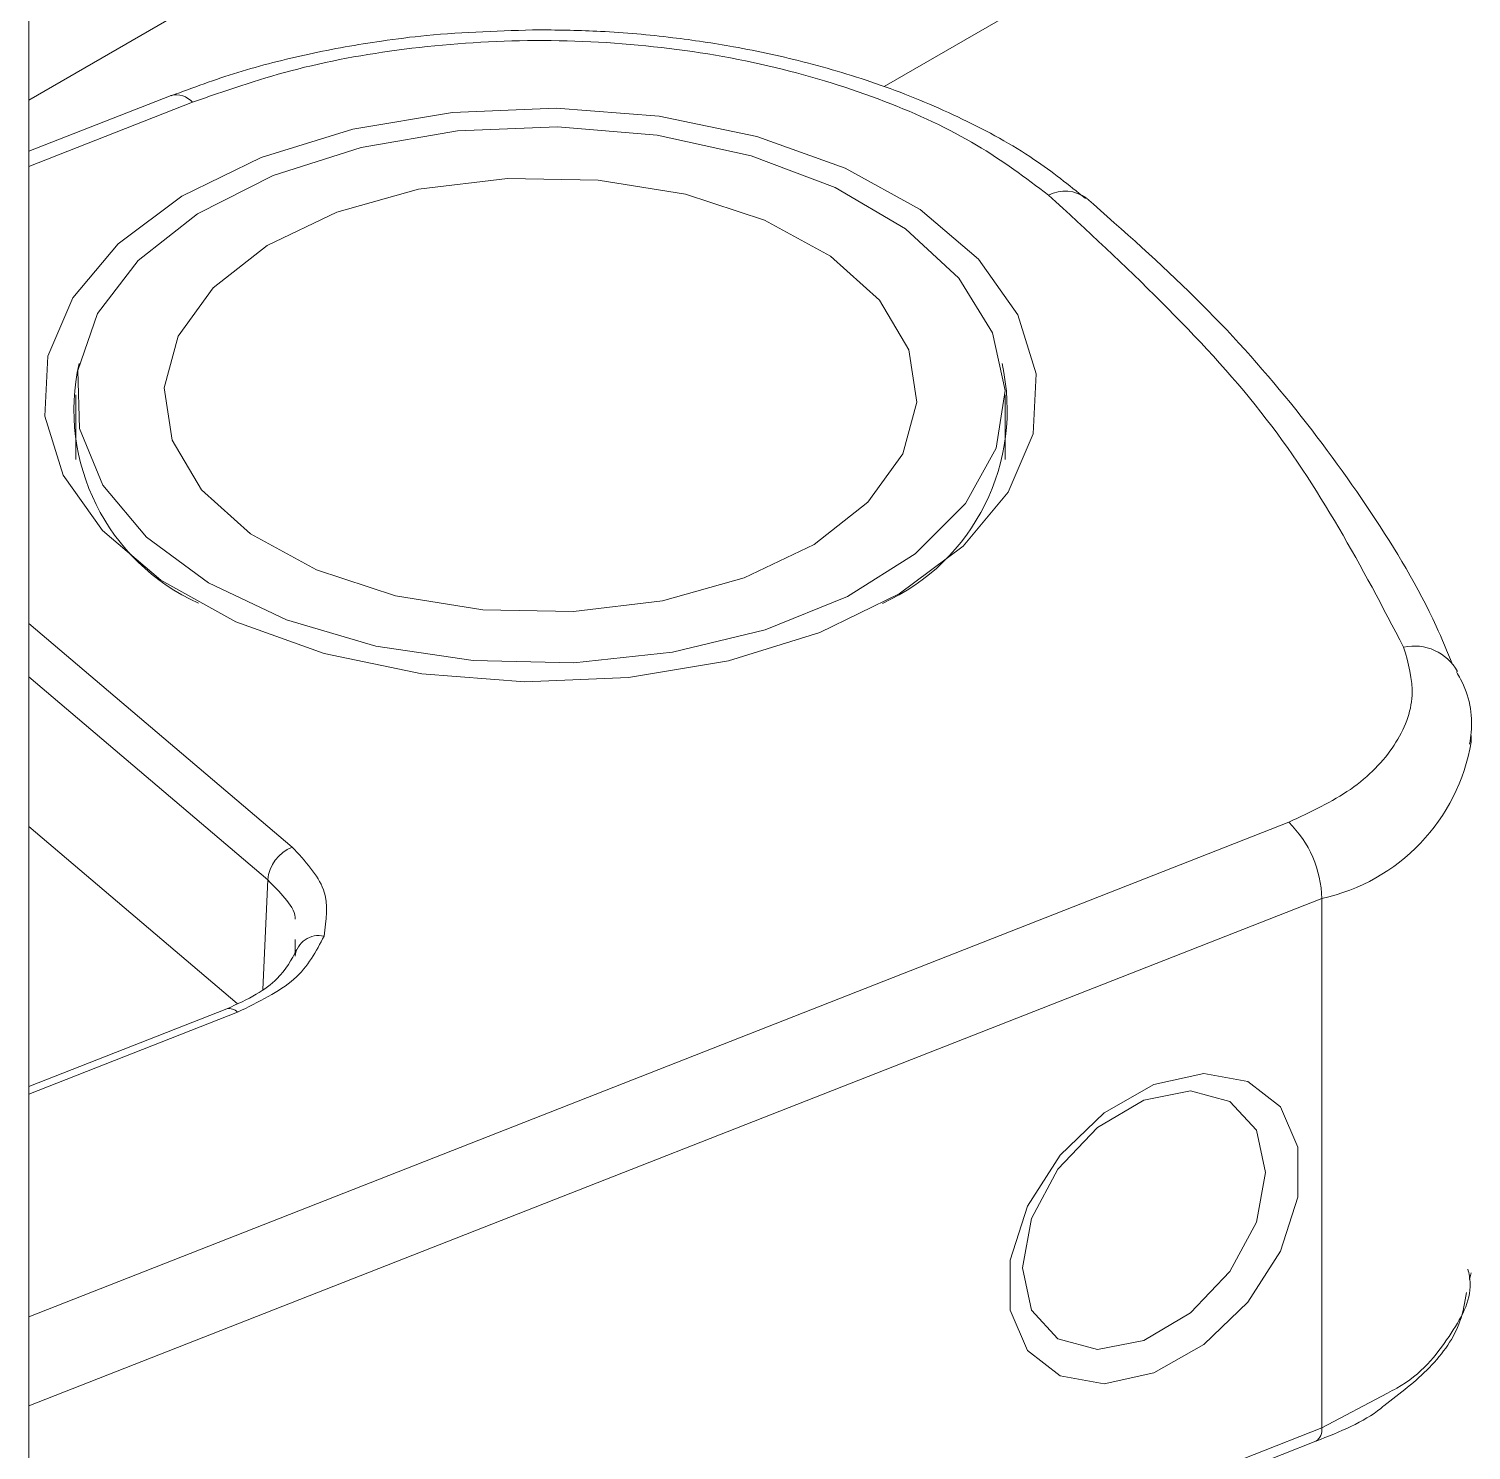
# Model space of a CAD drawing. Header units: millimetres. Extents: x 169 to 14583, y -399 to 10804.
# Drawn here: x 3753.43 to 3777.95, y 7741.55 to 7765.7 of the extents above; entities that cross this region are included whole.
import ezdxf

# ---------------------------------------------------------------- set-up
doc = ezdxf.new("R2010")
doc.units = ezdxf.units.MM
doc.header["$LTSCALE"] = 35

msp = doc.modelspace()

# ---------------------------------------------------------------- linework, layer by layer
at = {"color": 7, "linetype": 'Continuous', "lineweight": 18}
for p, q in [((3753.429, 7643.557), (3753.429, 7785.498)), ((3753.429, 7764.487), (3774.643, 7776.733)), ((3767.971, 7764.717), (3774.643, 7768.568)), ((3755.846, 7764.564), (3753.429, 7763.616)), ((3753.429, 7763.358), (3756.211, 7764.449)), ((3754.227, 7759.476), (3754.227, 7758.381)), ((3770.027, 7758.381), (3770.027, 7759.476)), ((3757.904, 7751.796), (3753.429, 7755.596)), ((3753.429, 7754.685), (3757.491, 7751.236)), ((3777.944, 7753.58), (3777.947, 7753.692)), ((3774.845, 7752.217), (3753.429, 7743.814)), ((3756.973, 7749.135), (3753.429, 7752.144)), ((3757.491, 7751.236), (3757.407, 7749.377)), ((3753.429, 7742.299), (3775.407, 7750.923)), ((3775.407, 7750.923), (3775.407, 7741.927)), ((3757.955, 7750.222), (3757.957, 7749.943)), ((3756.794, 7749.047), (3753.429, 7747.727)), ((3753.429, 7747.598), (3756.977, 7748.99)), ((3777.92, 7744.447), (3777.946, 7744.561)), ((3775.407, 7741.927), (3776.525, 7742.519)), ((3775.407, 7741.927), (3763.236, 7737.151)), ((3766.115, 7738.093), (3775.309, 7741.7))]:
    msp.add_line(p, q, dxfattribs=at)
at = {"color": 7, "linetype": 'Continuous', "lineweight": 18, "flags": 128}
for points in [[(3757.377, 7763.511), (3758.934, 7763.993), (3760.63, 7764.277), (3762.392, 7764.352), (3764.142, 7764.214), (3765.804, 7763.868), (3767.306, 7763.331), (3768.581, 7762.625), (3769.574, 7761.782), (3770.241, 7760.837), (3770.554, 7759.834), (3770.499, 7758.814), (3770.077, 7757.824), (3769.309, 7756.906), (3768.226, 7756.1), (3766.877, 7755.442), (3765.32, 7754.96), (3763.624, 7754.675), (3761.862, 7754.601), (3760.112, 7754.739), (3758.449, 7755.084), (3756.948, 7755.622), (3755.673, 7756.328), (3754.68, 7757.171), (3754.012, 7758.115), (3753.7, 7759.119), (3753.755, 7760.138), (3754.176, 7761.129), (3754.945, 7762.047), (3756.028, 7762.853), (3757.377, 7763.511)], [(3769.238, 7761.463), (3768.332, 7762.299), (3767.136, 7763.003), (3765.706, 7763.542), (3764.108, 7763.891), (3762.418, 7764.034), (3760.714, 7763.963), (3759.076, 7763.683), (3757.581, 7763.206), (3756.298, 7762.555), (3755.288, 7761.76), (3754.598, 7760.858), (3754.26, 7759.891), (3754.289, 7758.905), (3754.685, 7757.946), (3755.429, 7757.058), (3756.486, 7756.283), (3757.807, 7755.658), (3759.33, 7755.211), (3760.984, 7754.964), (3762.691, 7754.927), (3764.372, 7755.104), (3765.947, 7755.485), (3767.345, 7756.052), (3768.498, 7756.78), (3769.353, 7757.633), (3769.87, 7758.573), (3770.026, 7759.555), (3769.812, 7760.534), (3769.238, 7761.463)], [(3767.888, 7761.085), (3767.054, 7761.835), (3765.933, 7762.447), (3764.591, 7762.886), (3763.106, 7763.128), (3761.564, 7763.157), (3760.054, 7762.972), (3758.665, 7762.584), (3757.478, 7762.015), (3756.56, 7761.299), (3755.966, 7760.477), (3755.73, 7759.597), (3755.866, 7758.71), (3756.366, 7757.867), (3757.2, 7757.118), (3758.321, 7756.506), (3759.663, 7756.066), (3761.148, 7755.825), (3762.69, 7755.796), (3764.199, 7755.981), (3765.588, 7756.369), (3766.776, 7756.937), (3767.693, 7757.653), (3768.287, 7758.475), (3768.523, 7759.356), (3768.388, 7760.243), (3767.888, 7761.085)], [(3772.554, 7747.762), (3773.403, 7747.947), (3774.149, 7747.814), (3774.703, 7747.38), (3774.998, 7746.696), (3774.998, 7745.845), (3774.703, 7744.93), (3774.149, 7744.061), (3773.403, 7743.343), (3772.554, 7742.862), (3771.706, 7742.677), (3770.959, 7742.81), (3770.405, 7743.244), (3770.111, 7743.928), (3770.111, 7744.779), (3770.405, 7745.694), (3770.959, 7746.563), (3771.706, 7747.281), (3772.554, 7747.762)], [(3772.385, 7747.497), (3773.177, 7747.652), (3773.847, 7747.473), (3774.296, 7746.986), (3774.453, 7746.267), (3774.296, 7745.424), (3773.847, 7744.586), (3773.177, 7743.88), (3772.385, 7743.414), (3771.594, 7743.259), (3770.923, 7743.438), (3770.475, 7743.925), (3770.318, 7744.644), (3770.475, 7745.487), (3770.923, 7746.325), (3771.594, 7747.031), (3772.385, 7747.497)]]:
    msp.add_lwpolyline(points, dxfattribs=at)
at = {"color": 7, "linetype": 'Continuous', "lineweight": 18}
for centre, radius, start, end in [((3755.934, 7764.206), 0.369, 41.3743, 103.8525), ((3771.042, 7762.311), 0.628, 54.6723, 116.4039), ((3757.803, 7759.223), 3.608, 167.3416, 245.641), ((3766.454, 7759.221), 3.606, 294.3273, 12.6901), ((3776.982, 7754.376), 0.835, 28.7031, 102.6361), ((3774.72, 7754.118), 3.269, 282.1414, 350.5284), ((3773.535, 7750.878), 1.873, 1.351, 45.6097), ((3758.158, 7751.176), 0.67, 112.2497, 174.8598), ((3758.358, 7749.886), 0.406, 77.3177, 171.967), ((3756.838, 7748.867), 0.185, 41.515, 103.7119), ((3775.183, 7741.889), 0.227, 303.5714, 9.493)]:
    msp.add_arc(centre, radius, start, end, dxfattribs=at)
for points, knots in [([(3762.114, 7765.681), (3761.469, 7765.663), (3760.564, 7765.638), (3759.258, 7765.474), (3758.175, 7765.279), (3756.969, 7764.974), (3756.221, 7764.698), (3755.849, 7764.561)], [0, 0, 0, 0, 0.2914, 0.409389, 0.603734, 0.803021, 1, 1, 1, 1]), ([(3771.39, 7762.815), (3771.108, 7763.042), (3770.488, 7763.542), (3769.332, 7764.174), (3768.034, 7764.72), (3766.718, 7765.122), (3765.5, 7765.389), (3764.321, 7765.564), (3763.217, 7765.664), (3762.459, 7765.676), (3762.114, 7765.681)], [0, 0, 0, 0, 0.127931, 0.281101, 0.429071, 0.56647, 0.690226, 0.789102, 0.903932, 1, 1, 1, 1]), ([(3756.211, 7764.449), (3756.758, 7764.64), (3757.885, 7765.034), (3759.824, 7765.39), (3761.916, 7765.539), (3764.064, 7765.436), (3766.131, 7765.083), (3767.986, 7764.505), (3769.57, 7763.768), (3770.373, 7763.166), (3770.763, 7762.873)], [0, 0, 0, 0, 0.11658, 0.240089, 0.368691, 0.5, 0.631309, 0.759911, 0.88342, 1, 1, 1, 1]), ([(3777.628, 7754.898), (3777.539, 7755.116), (3777.179, 7755.998), (3776.273, 7757.49), (3774.915, 7759.355), (3773.305, 7761.146), (3772.039, 7762.264), (3771.406, 7762.822)], [0, 0, 0, 0, 0.0759391, 0.3067776, 0.5379011, 0.7691189, 1, 1, 1, 1]), ([(3776.799, 7755.191), (3776.877, 7754.918), (3777.036, 7754.358), (3776.701, 7753.511), (3775.979, 7752.749), (3775.217, 7752.391), (3774.845, 7752.217)], [0, 0, 0, 0, 0.244068, 0.5, 0.755932, 1, 1, 1, 1]), ([(3777.919, 7753.544), (3777.93, 7753.61), (3777.989, 7753.98), (3777.904, 7754.421), (3777.722, 7754.731), (3777.698, 7754.771)], [0, 0, 0, 0, 0.160286, 0.891773, 1, 1, 1, 1]), ([(3758.447, 7750.282), (3758.487, 7750.55), (3758.567, 7751.086), (3758.125, 7751.559), (3757.904, 7751.796)], [0, 0, 0, 0, 0.499954, 1, 1, 1, 1]), ([(3757.491, 7751.236), (3757.591, 7751.135), (3757.788, 7750.935), (3757.955, 7750.704), (3757.954, 7750.581), (3757.954, 7750.572)], [0, 0, 0, 0, 0.487715, 0.962571, 1, 1, 1, 1]), ([(3756.977, 7748.99), (3757.333, 7749.163), (3758.046, 7749.509), (3758.314, 7750.024), (3758.447, 7750.282)], [0, 0, 0, 0, 0.500046, 1, 1, 1, 1]), ([(3757.981, 7750.053), (3757.894, 7749.884), (3757.757, 7749.617), (3757.303, 7749.276), (3756.969, 7749.126), (3756.795, 7749.047)], [0, 0, 0, 0, 0.448757, 0.711172, 1, 1, 1, 1]), ([(3776.525, 7742.519), (3776.578, 7742.546), (3777.077, 7742.802), (3777.58, 7743.451), (3777.99, 7744.158), (3777.909, 7744.544), (3777.892, 7744.626)], [0, 0, 0, 0, 0.052104, 0.489589, 0.891603, 1, 1, 1, 1]), ([(3776.46, 7742.301), (3776.735, 7742.51), (3777.296, 7742.937), (3777.763, 7743.614), (3777.84, 7744.063), (3777.869, 7744.227)], [0, 0, 0, 0, 0.379302, 0.773056, 1, 1, 1, 1]), ([(3775.309, 7741.7), (3775.715, 7741.862), (3776.146, 7742.034), (3776.443, 7742.287), (3776.46, 7742.301)], [0, 0, 0, 0, 0.94332, 1, 1, 1, 1])]:
    msp.add_open_spline(points, degree=3, knots=knots, dxfattribs=at)
msp.add_open_spline([(3770.763, 7762.873), (3772.064, 7761.67), (3774.666, 7759.264), (3776.088, 7756.549), (3776.799, 7755.191)], degree=3, dxfattribs=at)

doc.saveas('drawing.dxf')
